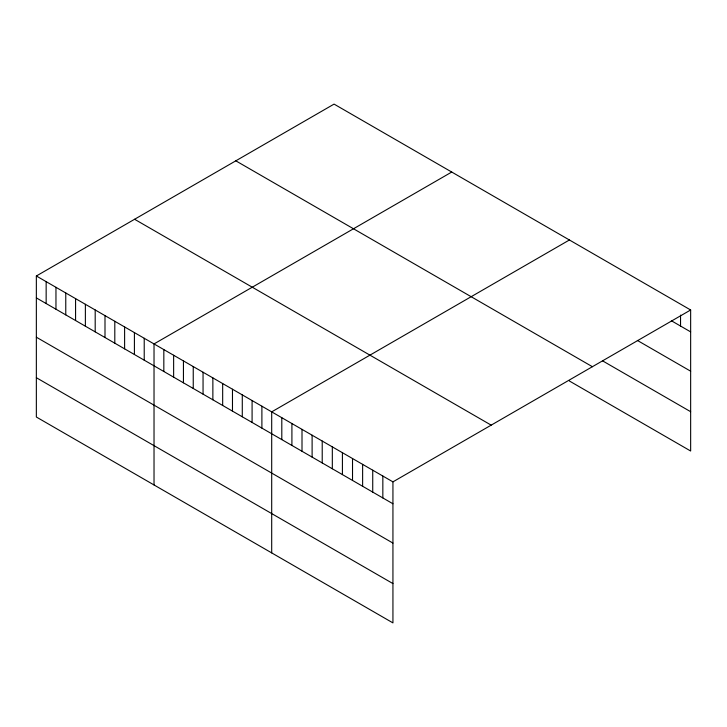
<?xml version="1.0" encoding="UTF-8"?>
<svg xmlns="http://www.w3.org/2000/svg" width="727" height="727" viewBox="0 0 727 727"><rect width="100%" height="100%" fill="white"/><g stroke="black" fill="none" stroke-linecap="round" stroke-linejoin="round"><path stroke-width="1.09" d="M36.35 275.987L392.934 481.865L392.934 622.894L36.35 417.016L36.35 275.987L334.066 104.106L690.65 309.984L690.65 451.013L569.414 381.012M451.74 172.045L154.024 343.926L154.024 484.954M569.414 239.983L271.698 411.864L271.698 552.893M392.934 481.865L690.65 309.984M671.366 320.743L690.65 331.885M637.379 340.436L690.65 371.197M602.474 360.792L690.65 411.7M235.821 160.831L592.405 366.708M134.595 219.272L491.179 425.141M36.35 297.888L392.934 503.766M36.35 337.201L392.934 543.078M36.35 377.704L392.934 583.581M680.545 315.1L680.545 326.05M382.838 476.031L382.838 497.931M372.733 470.196L372.733 492.097M362.628 464.362L362.628 486.263M352.522 458.528L352.522 480.429M342.417 452.703L342.417 474.595M332.321 446.869L332.321 468.761M322.215 441.035L322.215 462.926M312.11 435.2L312.11 457.101M302.005 429.366L302.005 451.267M291.909 423.532L291.909 445.433M281.803 417.698L281.803 439.599M261.893 406.202L261.893 428.103M252.087 400.541L252.087 422.442M242.282 394.879L242.282 416.78M232.476 389.218L232.476 411.118M222.671 383.556L222.671 405.457M212.866 377.895L212.866 399.795M203.051 372.233L203.051 394.134M193.246 366.572L193.246 388.472M183.44 360.91L183.44 382.811M173.635 355.249L173.635 377.149M163.829 349.587L163.829 371.488M144.219 338.264L144.219 360.165M134.413 332.602L134.413 354.503M124.608 326.941L124.608 348.842M114.802 321.279L114.802 343.18M104.997 315.618L104.997 337.519M95.192 309.956L95.192 331.857M85.377 304.295L85.377 326.196M75.572 298.633L75.572 320.534M65.766 292.972L65.766 314.873M55.961 287.31L55.961 309.211M46.155 281.649L46.155 303.55"/></g></svg>
